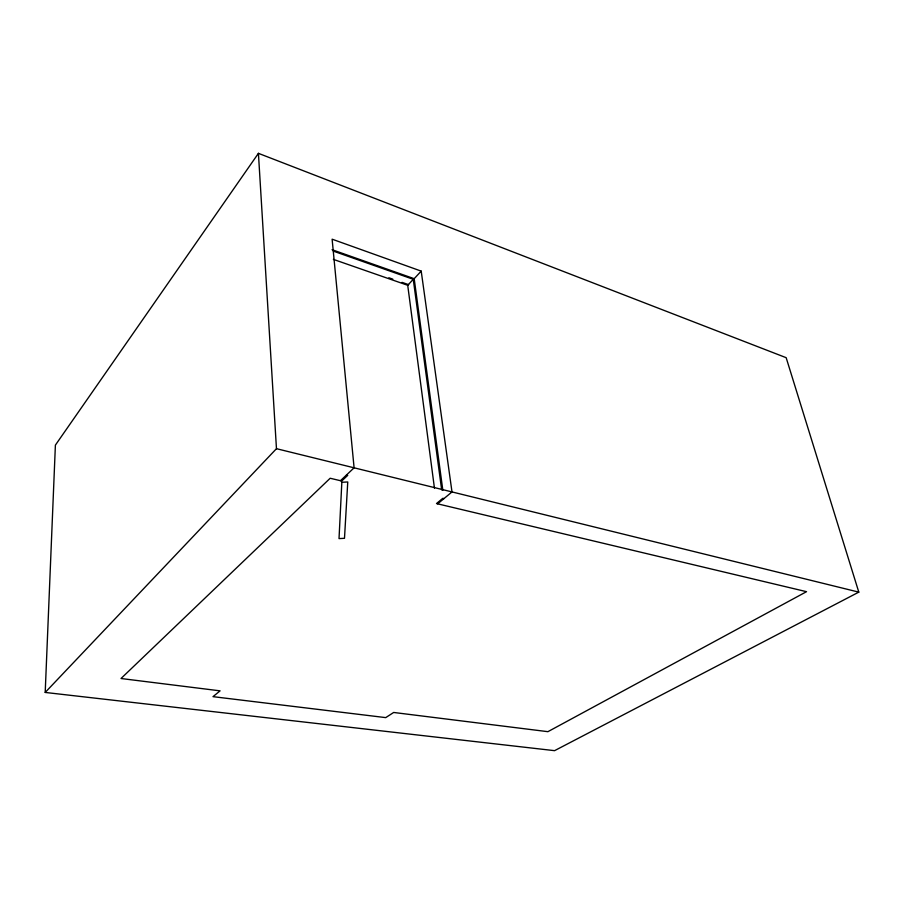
<?xml version="1.0" encoding="UTF-8"?>
<svg xmlns="http://www.w3.org/2000/svg" width="904" height="904" viewBox="0 0 904 904"><rect width="100%" height="100%" fill="white"/><g stroke="black" fill="none" stroke-linecap="round" stroke-linejoin="round"><path stroke-width="1.36" d="M45.2 692.441L55.393 445.118L258.42 153.341L786.164 357.69L858.8 592.131L554.57 750.659L45.2 692.441L276.466 448.689L258.42 153.341M434.451 488.171L407.715 285.291L413.264 279.313L333.361 251.131M413.128 279.833L421.207 271.121L332.118 239.187L354.097 467.809L340.446 480.702M437.638 503.844L452 491.934L421.207 271.121M346.469 475.018L347.746 475.334L341.723 481.007L330.175 478.25L121.012 678.509L220.079 690.848L213.005 696.656L385.726 717.618L393.669 712.465L547.903 731.675L806.526 591.679L436.474 503.562L442.813 498.307L443.966 498.59M276.466 448.689L858.8 592.131M333.373 259.38L407.715 285.291M388.844 277.754L392.799 279.144M402.043 282.364L408.653 284.67M332.062 249.696L414.19 278.692L442.836 490.239M413.264 279.313L441.683 489.934M341.836 482.273L339.023 538.603L344.492 538.298L347.757 481.968L341.836 482.273"/></g></svg>
